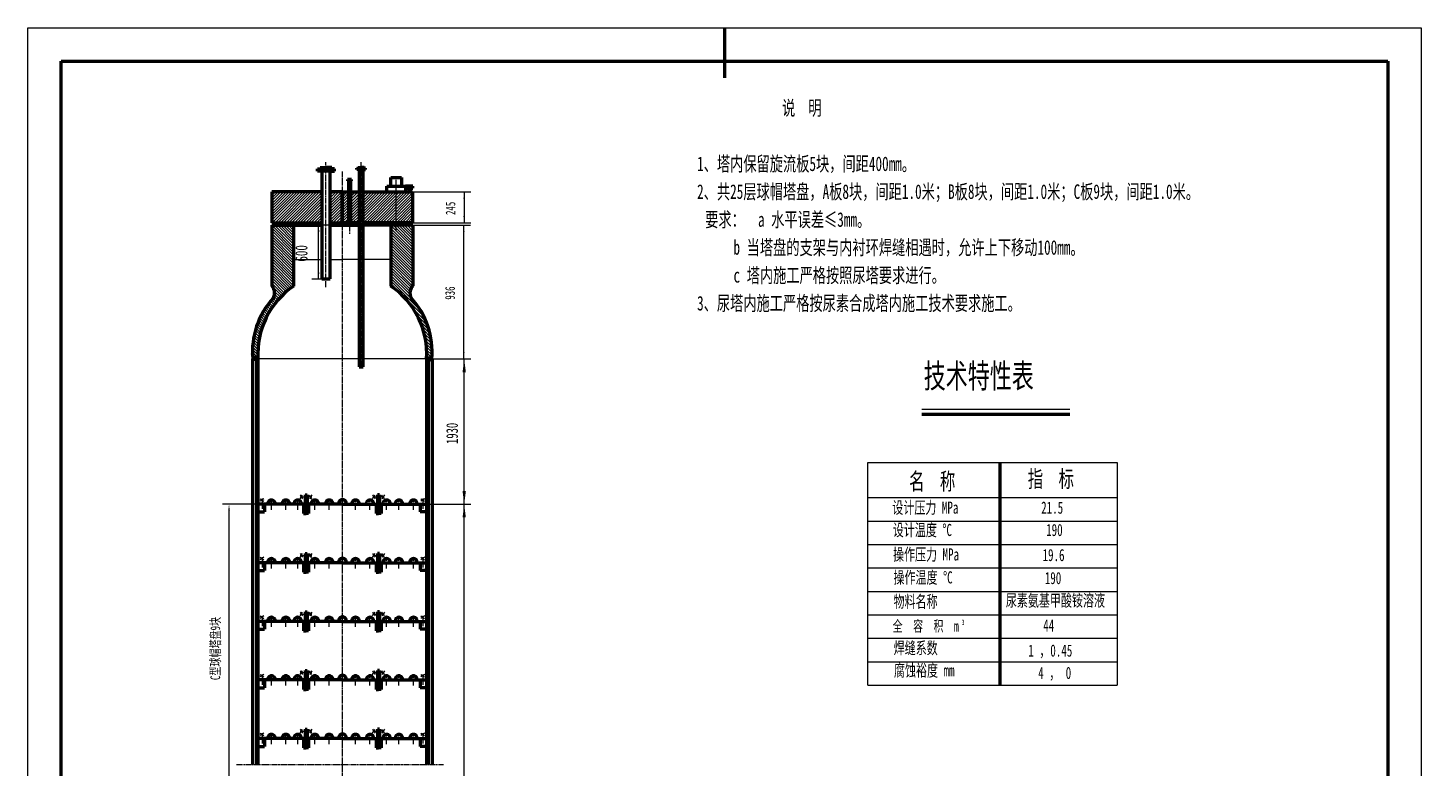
# Model space of a CAD drawing. Header units: millimetres. Extents: x -3570 to 3570, y -5049 to 5049.
# Drawn here: x -3570 to 3570, y 1259 to 5049 of the extents above; entities that cross this region are included whole.
import ezdxf

# ---------------------------------------------------------------- set-up
doc = ezdxf.new("R2010")
doc.units = ezdxf.units.MM
doc.linetypes.add('EB_DASHDOT', pattern=[39, 30, -3, 3, -3])
doc.linetypes.add('EB_DASHDOTDOT', pattern=[45, 30, -3, 3, -3, 3, -3])
for name, color, linetype, lineweight in [('CAXA0', 7, 'Continuous', 70), ('CAXA1', 1, 'EB_DASHDOT', 25), ('CAXA3', 7, 'Continuous', 25), ('CAXA4', 3, 'Continuous', 25), ('CAXA5', 4, 'Continuous', 25)]:
    doc.layers.add(name, color=color, linetype=linetype, lineweight=lineweight)
doc.styles.add('UserTxtStyle9', font='SimSun.ttf', dxfattribs={"width": 0.667})
doc.styles.add('标准', font='SIMFANG.TTF', dxfattribs={"width": 0.667})
doc.dimstyles.new('标准', dxfattribs={"dimtxt": 3.5, "dimasz": 4, "dimexe": 2, "dimexo": 0, "dimtad": 1, "dimdsep": 46, "dimtxsty": '标准', "dimcen": 0, "dimdle": 6, "dimaunit": 1, "dimazin": 2, "dimtfac": 1, "dimtdec": 3, "dimtmove": 0, "dimatfit": 3, "dimfxl": 0, "dimtolj": 1, "dimtzin": 0, "dimarcsym": 0})

# ---------------------------------------------------------------- blocks, each defined once
blk = doc.blocks.new('CAXBLOCK28')
at = {"attachment_point": 1, "style": '标准'}
for s, insert, char_height in [('\\fFangSong_GB2312;全', (862, 2014.4), 55.839), ('\\fFangSong_GB2312;容', (966.5, 2014.4), 55.839), ('\\fFangSong_GB2312;积', (1070.9, 2014.4), 55.839), ('\\fFangSong_GB2312;m', (1175.4, 2014.4), 55.839), ('\\fFangSong_GB2312;3', (1214.9, 2019.8), 27.92)]:
    blk.add_mtext(s, dxfattribs=dict(at, insert=insert, char_height=char_height))
blk = doc.blocks.new('CAXBLOCK44', base_point=(-1663.6, 3857.9))
at = {"layer": 'CAXA5', "color": 0, "linetype": 'Continuous', "lineweight": 25}
for p, q in [((-1709.5, 4036.7), (-1596.8, 3924.1)), ((-1709.5, 4022.6), (-1596.8, 3909.9)), ((-1709.5, 4008.4), (-1596.8, 3895.8)), ((-1697.5, 4038.8), (-1596.8, 3938.2)), ((-1683.3, 4038.8), (-1596.8, 3952.4)), ((-1669.2, 4038.8), (-1596.8, 3966.5)), ((-1655, 4038.8), (-1596.8, 3980.6)), ((-1640.9, 4038.8), (-1596.8, 3994.8)), ((-1626.8, 4038.8), (-1596.8, 4008.9)), ((-1612.6, 4038.8), (-1596.8, 4023.1)), ((-1598.5, 4038.8), (-1596.8, 4037.2)), ((-1709.5, 3994.3), (-1596.8, 3881.6)), ((-1709.5, 3980.1), (-1596.8, 3867.5)), ((-1709.5, 3966), (-1596.8, 3853.4)), ((-1709.5, 3951.8), (-1596.8, 3839.2)), ((-1709.5, 3937.7), (-1596.8, 3825.1)), ((-1709.5, 3923.6), (-1596.8, 3810.9)), ((-1709.5, 3909.4), (-1596.8, 3796.8)), ((-1709.5, 3895.3), (-1596.8, 3782.6)), ((-1709.5, 3881.1), (-1596.8, 3768.5)), ((-1709.5, 3867), (-1596.8, 3754.4)), ((-1709.5, 3852.8), (-1596.8, 3740.2)), ((-1709.5, 3838.7), (-1598.3, 3727.5)), ((-1709.5, 3824.6), (-1604.3, 3719.4)), ((-1709.5, 3810.4), (-1608.8, 3709.8)), ((-1709.5, 3796.3), (-1611.5, 3698.3)), ((-1709.5, 3782.1), (-1611.3, 3684)), ((-1709.5, 3768), (-1589.8, 3648.3)), ((-1709.5, 3753.9), (-1556.3, 3600.7)), ((-1709.5, 3739.7), (-1539.5, 3569.7)), ((-1595.3, 3611.4), (-1528.1, 3544.2)), ((-1574.7, 3576.7), (-1519.7, 3521.7)), ((-1561.5, 3549.3), (-1513.4, 3501.2)), ((-1551.9, 3525.6), (-1508.6, 3482.3)), ((-1544.6, 3504.2), (-1505, 3464.5)), ((-1539.1, 3484.5), (-1502.3, 3447.7)), ((-1534.8, 3466), (-1500.4, 3431.6)), ((-1531.5, 3448.6), (-1499.2, 3416.3)), ((-1529.1, 3432.1), (-1498.7, 3401.6)), ((-1527.5, 3416.3), (-1498.7, 3387.5)), ((-1526.4, 3401.1), (-1498.7, 3373.4)), ((-1526.4, 3358.7), (-1523.3, 3355.5)), ((-1526, 3372.3), (-1513.2, 3359.6)), ((-1525.9, 3386.5), (-1503.2, 3363.7))]:
    blk.add_line(p, q, dxfattribs=at)
blk = doc.blocks.new('CAXBLOCK45', base_point=(-2279.1, 3841.1))
at = {"layer": 'CAXA5', "color": 0, "linetype": 'Continuous', "lineweight": 25}
for p, q in [((-2320.5, 4025.5), (-2207.9, 3912.9)), ((-2320.5, 4011.4), (-2207.9, 3898.7)), ((-2319.7, 4038.8), (-2207.9, 3927)), ((-2305.6, 4038.8), (-2207.9, 3941.2)), ((-2291.4, 4038.8), (-2207.9, 3955.3)), ((-2277.3, 4038.8), (-2207.9, 3969.4)), ((-2263.2, 4038.8), (-2207.9, 3983.6)), ((-2249, 4038.8), (-2207.9, 3997.7)), ((-2234.9, 4038.8), (-2207.9, 4011.9)), ((-2220.7, 4038.8), (-2207.9, 4026)), ((-2320.5, 3997.2), (-2207.9, 3884.6)), ((-2320.5, 3983.1), (-2207.9, 3870.4)), ((-2320.5, 3968.9), (-2207.9, 3856.3)), ((-2320.5, 3954.8), (-2207.9, 3842.2)), ((-2320.5, 3940.6), (-2207.9, 3828)), ((-2320.5, 3926.5), (-2207.9, 3813.9)), ((-2320.5, 3912.4), (-2207.9, 3799.7)), ((-2320.5, 3898.2), (-2207.9, 3785.6)), ((-2320.5, 3884.1), (-2207.9, 3771.4)), ((-2320.5, 3869.9), (-2207.9, 3757.3)), ((-2320.5, 3855.8), (-2207.9, 3743.2)), ((-2320.5, 3841.6), (-2207.9, 3729)), ((-2320.5, 3827.5), (-2215.3, 3722.3)), ((-2320.5, 3813.4), (-2223.4, 3716.3)), ((-2320.5, 3799.2), (-2231.4, 3710.1)), ((-2320.5, 3785.1), (-2239.2, 3703.8)), ((-2320.5, 3770.9), (-2246.9, 3697.3)), ((-2320.5, 3756.8), (-2254.4, 3690.7)), ((-2320.5, 3742.7), (-2261.7, 3683.8)), ((-2316.7, 3724.6), (-2268.8, 3676.8)), ((-2332.8, 3641.8), (-2314.1, 3623.1)), ((-2326.5, 3649.6), (-2308.1, 3631.3)), ((-2320, 3657.3), (-2302, 3639.3)), ((-2313.4, 3664.8), (-2295.7, 3647.1)), ((-2308.5, 3674.1), (-2289.2, 3654.8)), ((-2306.1, 3699.9), (-2275.8, 3669.7)), ((-2305.8, 3685.6), (-2282.6, 3662.3)), ((-2376.6, 3572.4), (-2355.1, 3551)), ((-2371.8, 3581.8), (-2350.7, 3560.7)), ((-2366.8, 3590.9), (-2346, 3570.2)), ((-2361.6, 3599.9), (-2341.2, 3579.4)), ((-2356.2, 3608.6), (-2336.1, 3588.5)), ((-2350.6, 3617.2), (-2330.9, 3597.4)), ((-2344.9, 3625.6), (-2325.5, 3606.2)), ((-2338.9, 3633.8), (-2319.9, 3614.7)), ((-2404, 3500.9), (-2380.1, 3477)), ((-2400.8, 3511.8), (-2377.3, 3488.3)), ((-2397.3, 3522.5), (-2374.2, 3499.3)), ((-2393.6, 3532.9), (-2370.8, 3510.1)), ((-2389.7, 3543.1), (-2367.2, 3520.7)), ((-2385.5, 3553.1), (-2363.4, 3531)), ((-2381.2, 3562.9), (-2359.4, 3541.1)), ((-2417.2, 3429.2), (-2390.9, 3402.9)), ((-2415.8, 3442), (-2389.9, 3416.1)), ((-2414.1, 3454.4), (-2388.6, 3428.9)), ((-2412, 3466.5), (-2387, 3441.4)), ((-2409.7, 3478.2), (-2385, 3453.6)), ((-2407, 3489.7), (-2382.7, 3465.4)), ((-2418.7, 3402.4), (-2391.4, 3375.2)), ((-2418.7, 3388.3), (-2391, 3360.6)), ((-2418.7, 3374.1), (-2404.2, 3359.6)), ((-2418.2, 3416.1), (-2391.4, 3389.2))]:
    blk.add_line(p, q, dxfattribs=at)
blk = doc.blocks.new('CAXBLOCK46', base_point=(-2178.3, 4154.4))
at = {"layer": 'CAXA5', "color": 0, "linetype": 'Continuous', "lineweight": 25}
for p, q in [((-2319.1, 4063.9), (-2174, 4209.1)), ((-2319.1, 4078), (-2188.1, 4209.1)), ((-2319.1, 4092.2), (-2202.2, 4209.1)), ((-2319.1, 4106.3), (-2216.4, 4209.1)), ((-2319.1, 4120.4), (-2230.5, 4209.1)), ((-2319.1, 4134.6), (-2244.7, 4209.1)), ((-2319.1, 4148.7), (-2258.8, 4209.1)), ((-2319.1, 4162.9), (-2272.9, 4209.1)), ((-2319.1, 4177), (-2287.1, 4209.1)), ((-2319.1, 4191.2), (-2301.2, 4209.1)), ((-2319.1, 4205.3), (-2315.4, 4209.1)), ((-2317.5, 4051.4), (-2159.8, 4209.1)), ((-2303.4, 4051.4), (-2145.7, 4209.1)), ((-2289.2, 4051.4), (-2131.5, 4209.1)), ((-2275.1, 4051.4), (-2117.4, 4209.1)), ((-2260.9, 4051.4), (-2103.2, 4209.1)), ((-2246.8, 4051.4), (-2089.1, 4209.1)), ((-2232.7, 4051.4), (-2075, 4209.1)), ((-2218.5, 4051.4), (-2063.9, 4206)), ((-2204.4, 4051.4), (-2063.9, 4191.8)), ((-2190.2, 4051.4), (-2063.9, 4177.7)), ((-2176.1, 4051.4), (-2063.9, 4163.6)), ((-2161.9, 4051.4), (-2063.9, 4149.4)), ((-2147.8, 4051.4), (-2063.9, 4135.3)), ((-2133.7, 4051.4), (-2063.9, 4121.1)), ((-2119.5, 4051.4), (-2063.9, 4107)), ((-2105.4, 4051.4), (-2063.9, 4092.8)), ((-2091.2, 4051.4), (-2063.9, 4078.7)), ((-2077.1, 4051.4), (-2063.9, 4064.6))]:
    blk.add_line(p, q, dxfattribs=at)
blk = doc.blocks.new('CAXBLOCK47', base_point=(-1972.4, 4127))
at = {"layer": 'CAXA5', "color": 0, "linetype": 'Continuous', "lineweight": 25}
for p, q in [((-2020.7, 4150.2), (-1961.8, 4209.1)), ((-2020.7, 4164.3), (-1976, 4209.1)), ((-2020.7, 4178.5), (-1990.1, 4209.1)), ((-2020.7, 4192.6), (-2004.2, 4209.1)), ((-2020.7, 4206.8), (-2018.4, 4209.1)), ((-2020.7, 4136), (-1959.4, 4197.4)), ((-2020.7, 4121.9), (-1959.4, 4183.2)), ((-2020.7, 4107.8), (-1959.4, 4169.1)), ((-2020.7, 4093.6), (-1959.4, 4154.9)), ((-2020.7, 4079.5), (-1959.4, 4140.8)), ((-2020.7, 4065.3), (-1959.4, 4126.7)), ((-2020.5, 4051.4), (-1959.4, 4112.5)), ((-2006.4, 4051.4), (-1959.4, 4098.4)), ((-1992.2, 4051.4), (-1959.4, 4084.2)), ((-1978.1, 4051.4), (-1959.4, 4070.1)), ((-1964, 4051.4), (-1959.4, 4055.9))]:
    blk.add_line(p, q, dxfattribs=at)
blk = doc.blocks.new('CAXBLOCK48', base_point=(-1917.8, 4097.6))
at = {"layer": 'CAXA5', "color": 0, "linetype": 'Continuous', "lineweight": 25}
for p, q in [((-1958, 4128.1), (-1877, 4209.1)), ((-1958, 4142.2), (-1891.1, 4209.1)), ((-1958, 4156.3), (-1905.3, 4209.1)), ((-1958, 4170.5), (-1919.4, 4209.1)), ((-1958, 4184.6), (-1933.5, 4209.1)), ((-1958, 4198.8), (-1947.7, 4209.1)), ((-1958, 4113.9), (-1872.9, 4198.9)), ((-1958, 4099.8), (-1872.9, 4184.8)), ((-1958, 4085.6), (-1872.9, 4170.7)), ((-1958, 4071.5), (-1872.9, 4156.5)), ((-1958, 4057.3), (-1872.9, 4142.4)), ((-1949.8, 4051.4), (-1872.9, 4128.2)), ((-1935.7, 4051.4), (-1872.9, 4114.1)), ((-1921.5, 4051.4), (-1872.9, 4100)), ((-1907.4, 4051.4), (-1872.9, 4085.8)), ((-1893.2, 4051.4), (-1872.9, 4071.7)), ((-1879.1, 4051.4), (-1872.9, 4057.5))]:
    blk.add_line(p, q, dxfattribs=at)
blk = doc.blocks.new('CAXBLOCK49', base_point=(-1756, 4116.5))
at = {"layer": 'CAXA5', "color": 0, "linetype": 'Continuous', "lineweight": 25}
for p, q in [((-1851.3, 4065), (-1707.3, 4209.1)), ((-1851.3, 4079.1), (-1721.4, 4209.1)), ((-1851.3, 4093.3), (-1735.5, 4209.1)), ((-1851.3, 4107.4), (-1749.7, 4209.1)), ((-1851.3, 4121.6), (-1763.8, 4209.1)), ((-1851.3, 4135.7), (-1778, 4209.1)), ((-1851.3, 4149.8), (-1792.1, 4209.1)), ((-1851.3, 4164), (-1806.3, 4209.1)), ((-1851.3, 4178.1), (-1820.4, 4209.1)), ((-1851.3, 4192.3), (-1834.5, 4209.1)), ((-1851.3, 4206.4), (-1848.7, 4209.1)), ((-1850.8, 4051.4), (-1693.1, 4209.1)), ((-1836.7, 4051.4), (-1679, 4209.1)), ((-1822.5, 4051.4), (-1664.8, 4209.1)), ((-1808.4, 4051.4), (-1650.7, 4209.1)), ((-1794.2, 4051.4), (-1636.6, 4209.1)), ((-1780.1, 4051.4), (-1622.4, 4209.1)), ((-1766, 4051.4), (-1608.3, 4209.1)), ((-1751.8, 4051.4), (-1598.2, 4205)), ((-1737.7, 4051.4), (-1598.2, 4190.8)), ((-1723.5, 4051.4), (-1598.2, 4176.7)), ((-1709.4, 4051.4), (-1598.2, 4162.6)), ((-1695.3, 4051.4), (-1598.2, 4148.4)), ((-1681.1, 4051.4), (-1598.2, 4134.3)), ((-1667, 4051.4), (-1598.2, 4120.1)), ((-1652.8, 4051.4), (-1598.2, 4106)), ((-1638.7, 4051.4), (-1598.2, 4091.8)), ((-1624.5, 4051.4), (-1598.2, 4077.7)), ((-1610.4, 4051.4), (-1598.2, 4063.6))]:
    blk.add_line(p, q, dxfattribs=at)
blk = doc.blocks.new('*CAXBLOCK5051')
at = {"layer": 'CAXA4', "linetype": 'Continuous', "lineweight": 25}
for points in [[(-2080.3, 4038.8), (-2076.1, 4004.8), (-2084.6, 4004.8)], [(-2080.3, 3763.4), (-2076.1, 3797.4), (-2084.6, 3797.4)]]:
    blk.add_hatch(color=0, dxfattribs=at).paths.add_polyline_path(points, flags=0)
at = {"layer": 'CAXA4', "color": 0, "linetype": 'Continuous', "lineweight": 25}
for p, q in [((-2020.7, 4038.8), (-2114.3, 4038.8)), ((-2080.3, 3763.4), (-2080.3, 4038.8)), ((-2020.7, 3763.4), (-2114.3, 3763.4))]:
    blk.add_line(p, q, dxfattribs=at)
at = {"layer": 'CAXA4', "color": 0, "linetype": 'Continuous', "lineweight": 25, "insert": (-2199.3, 3852.4), "char_height": 62.044, "attachment_point": 1, "rotation": 90, "style": 'UserTxtStyle9'}
blk.add_mtext('\\fSimSun;600', dxfattribs=at)
blk = doc.blocks.new('*CAXBLOCK5455')
at = {"layer": 'CAXA4', "linetype": 'Continuous', "lineweight": 25}
for points in [[(-1336.3, 4038.8), (-1332, 4004.8), (-1340.5, 4004.8)], [(-1336.3, 3354.1), (-1332, 3388.1), (-1340.5, 3388.1)]]:
    blk.add_hatch(color=0, dxfattribs=at).paths.add_polyline_path(points, flags=0)
at = {"layer": 'CAXA4', "color": 0, "linetype": 'Continuous', "lineweight": 25}
for p, q in [((-1737.8, 4038.8), (-1302.3, 4038.8)), ((-1336.3, 3354.1), (-1336.3, 4038.8)), ((-1526.7, 3354.1), (-1302.3, 3354.1))]:
    blk.add_line(p, q, dxfattribs=at)
at = {"layer": 'CAXA4', "color": 0, "linetype": 'Continuous', "lineweight": 25, "insert": (-1431.5, 3657.5), "char_height": 49.635, "attachment_point": 1, "rotation": 90, "style": '标准'}
blk.add_mtext('\\fFangSong_GB2312;936', dxfattribs=at)
blk = doc.blocks.new('*CAXBLOCK5556')
at = {"layer": 'CAXA4', "linetype": 'Continuous', "lineweight": 25}
for points in [[(-1333.9, 4209.1), (-1338.1, 4175.1), (-1329.6, 4175.1)], [(-1333.9, 4051.4), (-1338.1, 4085.4), (-1329.6, 4085.4)]]:
    blk.add_hatch(color=0, dxfattribs=at).paths.add_polyline_path(points, flags=0)
at = {"layer": 'CAXA4', "color": 0, "linetype": 'Continuous', "lineweight": 25}
for p, q in [((-1853.4, 4209.1), (-1299.9, 4209.1)), ((-1333.9, 4209.1), (-1333.9, 4051.4)), ((-1853.4, 4051.4), (-1299.9, 4051.4))]:
    blk.add_line(p, q, dxfattribs=at)
at = {"layer": 'CAXA4', "color": 0, "linetype": 'Continuous', "lineweight": 25, "insert": (-1429.1, 4091.2), "char_height": 49.635, "attachment_point": 1, "rotation": 90, "style": '标准'}
blk.add_mtext('\\fFangSong_GB2312;245', dxfattribs=at)
blk = doc.blocks.new('*CAXBLOCK6364')
at = {"layer": 'CAXA4', "linetype": 'Continuous', "lineweight": 25}
for points in [[(-1333.9, 2610.5), (-1325.4, 2542.5), (-1342.4, 2542.5)], [(-1333.9, -2827.2), (-1325.4, -2759.2), (-1342.4, -2759.2)]]:
    blk.add_hatch(color=0, dxfattribs=at).paths.add_polyline_path(points, flags=0)
at = {"layer": 'CAXA4', "color": 0, "linetype": 'Continuous', "lineweight": 25}
for p, q in [((-1526.1, 2610.5), (-1299.9, 2610.5)), ((-1333.9, -2827.2), (-1333.9, 2610.5)), ((-1526.7, -2827.2), (-1299.9, -2827.2))]:
    blk.add_line(p, q, dxfattribs=at)
at = {"layer": 'CAXA4', "color": 0, "linetype": 'Continuous', "lineweight": 25, "insert": (-1426, -334.4), "char_height": 59.5, "attachment_point": 1, "rotation": 90, "style": '标准'}
blk.add_mtext('\\fFangSong_GB2312;25×1000=25000', dxfattribs=at)
blk = doc.blocks.new('CAXBLOCK64', base_point=(3400, -4879))
at = {"layer": 'CAXA0', "color": 0, "linetype": 'Continuous', "lineweight": 25}
for p, q in [((-3570, -5049), (-3570, 5049)), ((-3570, 5049), (3570, 5049)), ((3570, 5049), (3570, -5049))]:
    blk.add_line(p, q, dxfattribs=at)
at = {"layer": 'CAXA0', "color": 0, "linetype": 'Continuous', "lineweight": 70}
for p, q in [((0, 5049), (0, 4794)), ((-3400, 4879), (3400, 4879)), ((-3400, -4879), (-3400, 4879)), ((3400, 4879), (3400, -4879))]:
    blk.add_line(p, q, dxfattribs=at)
blk = doc.blocks.new('*CAXBLOCK7172')
at = {"layer": 'CAXA0', "linetype": 'Continuous', "lineweight": 25}
for points in [[(-1333.9, 3354.1), (-1325.4, 3286.1), (-1342.4, 3286.1)], [(-1333.9, 2610.4), (-1325.4, 2678.4), (-1342.4, 2678.4)]]:
    blk.add_hatch(color=0, dxfattribs=at).paths.add_polyline_path(points, flags=0)
at = {"layer": 'CAXA0', "color": 0, "linetype": 'Continuous', "lineweight": 25}
for p, q in [((-1526.7, 3354.1), (-1299.9, 3354.1)), ((-1333.9, 2610.4), (-1333.9, 3354.1)), ((-1526.1, 2610.4), (-1299.9, 2610.4))]:
    blk.add_line(p, q, dxfattribs=at)
at = {"layer": 'CAXA0', "color": 0, "linetype": 'Continuous', "lineweight": 25, "insert": (-1426, 2919), "char_height": 59.5, "attachment_point": 1, "rotation": 90, "style": '标准'}
blk.add_mtext('\\fFangSong_GB2312;1930', dxfattribs=at)

msp = doc.modelspace()

# ---------------------------------------------------------------- hatches: boundary and pattern name
at = {"layer": 'CAXA0', "linetype": 'Continuous', "lineweight": 25}
for points in [[(-2418.678, 3348.577), (-2398.678, 3352.529), (-2398.678, 3357.372), (-2418.678, 3365.525)], [(-2398.678, 3352.529), (-2390.678, 3354.11), (-2398.678, 3357.372)], [(-1518.678, 3352.529), (-1526.678, 3354.11), (-1518.678, 3357.372)], [(-1498.678, 3348.577), (-1518.678, 3352.529), (-1518.678, 3357.372), (-1498.678, 3365.525)]]:
    msp.add_hatch(color=256, dxfattribs=at).paths.add_polyline_path(points, flags=0)
at = {"layer": 'CAXA4', "linetype": 'Continuous', "lineweight": 25}
msp.add_hatch(color=256, dxfattribs=at).paths.add_polyline_path([(-2539.225, 2610.457), (-2534.975, 2576.457), (-2543.475, 2576.457)], flags=0)

# ---------------------------------------------------------------- linework, layer by layer
at = {"layer": 'CAXA0', "linetype": 'Continuous', "lineweight": 70}
for p, q in [((-2086.464, 4326.593), (-2042.307, 4326.593)), ((-2086.464, 4315.144), (-2086.464, 4326.593)), ((-2063.907, 4315.144), (-2086.464, 4315.144)), ((-2072.256, 4334.711), (-2042.307, 4334.711)), ((-2072.256, 4326.593), (-2072.256, 4334.711)), ((-2020.707, 4315.144), (-2063.907, 4315.144)), ((-2063.907, 4315.144), (-2063.907, 3763.448)), ((-2012.358, 4334.711), (-2042.307, 4334.711)), ((-1998.15, 4326.593), (-2042.307, 4326.593)), ((-2020.707, 4315.144), (-1998.15, 4315.144)), ((-2020.707, 3763.448), (-2020.707, 4315.144)), ((-2012.358, 4326.593), (-2012.358, 4334.711)), ((-1998.15, 4315.144), (-1998.15, 4326.593)), ((-1884.224, 4330.506), (-1862.146, 4330.506)), ((-1884.224, 4324.782), (-1884.224, 4330.506)), ((-1872.946, 4324.782), (-1884.224, 4324.782)), ((-1877.12, 4334.565), (-1862.146, 4334.565)), ((-1877.12, 4330.506), (-1877.12, 4334.565)), ((-1851.346, 4324.782), (-1872.946, 4324.782)), ((-1872.946, 4324.782), (-1872.946, 3313.37)), ((-1847.171, 4334.565), (-1862.146, 4334.565)), ((-1840.068, 4330.506), (-1862.146, 4330.506)), ((-1851.346, 4324.782), (-1840.068, 4324.782)), ((-1851.346, 3313.37), (-1851.346, 4324.782)), ((-1847.171, 4330.506), (-1847.171, 4334.565)), ((-1840.068, 4324.782), (-1840.068, 4330.506)), ((-2319.14, 4209.07), (-2319.14, 4051.372)), ((-2063.907, 4209.07), (-2319.14, 4209.07)), ((-1957.976, 4209.07), (-2020.707, 4209.07)), ((-1959.38, 4051.372), (-1959.38, 4209.07)), ((-1959.38, 4209.07), (-1872.946, 4209.07)), ((-1957.976, 4051.372), (-1957.976, 4209.07)), ((-1853.449, 4209.07), (-1598.216, 4209.07)), ((-1851.346, 4209.07), (-1667.243, 4209.07)), ((-1598.216, 4209.07), (-1598.216, 4051.372)), ((-2320.52, 4038.838), (-2179.57, 4038.838)), ((-2320.52, 4038.838), (-2320.52, 3729.118)), ((-2319.14, 4051.372), (-2063.907, 4051.372)), ((-2207.891, 4038.838), (-2207.891, 3727.411)), ((-2179.57, 4038.838), (-2063.907, 4038.838)), ((-2020.707, 4051.372), (-1957.976, 4051.372)), ((-2020.707, 4038.838), (-1872.946, 4038.838)), ((-1872.946, 4051.372), (-1959.38, 4051.372)), ((-1667.243, 4051.372), (-1851.346, 4051.372)), ((-1598.216, 4051.372), (-1851.346, 4051.372)), ((-1737.786, 4038.838), (-1851.346, 4038.838)), ((-1851.346, 4038.838), (-1850.448, 4038.838)), ((-1737.786, 4038.838), (-1851.346, 4038.838)), ((-1596.836, 4038.838), (-1737.786, 4038.838)), ((-1596.836, 4038.838), (-1737.786, 4038.838)), ((-1596.836, 4038.838), (-1737.786, 4038.838)), ((-1709.465, 4038.838), (-1709.465, 3727.411)), ((-1709.465, 4038.838), (-1709.465, 3727.411)), ((-1596.836, 4038.838), (-1596.836, 3851.683)), ((-1596.836, 4038.838), (-1596.836, 3851.683)), ((-1596.836, 4038.838), (-1596.836, 3729.118)), ((-2063.907, 3763.448), (-2020.707, 3763.448)), ((-2390.678, 3354.11), (-2418.678, 3365.525)), ((-2418.282, 3379.417), (-2418.432, 3379.442)), ((-1526.678, 3374.912), (-1526.678, 3338.887)), ((-1526.678, 3354.11), (-1498.678, 3365.525)), ((-1499.074, 3379.417), (-1498.924, 3379.442)), ((-2390.678, 3354.11), (-2418.678, 3348.577)), ((-2418.678, 3354.11), (-2418.678, 1731.4)), ((-2398.678, 3354.11), (-2398.678, 1731.4)), ((-2390.678, 3354.11), (-2390.678, 1731.4)), ((-1872.946, 3313.37), (-1851.346, 3313.37)), ((-1526.678, 3354.11), (-1498.678, 3348.577)), ((-1526.678, 3354.11), (-1526.678, 1731.4)), ((-1518.678, 3354.11), (-1518.678, 1731.4)), ((-1498.678, 3354.11), (-1498.678, 1731.4)), ((1412.317, 1684.043), (1412.317, 2824.043)), ((-2149.728, 2658.604), (-2149.728, 2562.31)), ((-2149.728, 2658.604), (-2139.224, 2658.604)), ((-2144.476, 2658.604), (-2144.476, 2562.31)), ((-2139.224, 2658.604), (-2139.224, 2562.31)), ((-1778.132, 2658.604), (-1778.132, 2562.31)), ((-1767.628, 2658.604), (-1778.132, 2658.604)), ((-1772.88, 2658.604), (-1772.88, 2562.31)), ((-1767.628, 2658.604), (-1767.628, 2562.31)), ((-1957.208, 2610.457), (-2390.121, 2610.457)), ((-2390.121, 2570.585), (-2357.327, 2570.585)), ((-2357.327, 2610.457), (-2357.327, 2570.585)), ((-2157.276, 2610.457), (-2157.276, 2562.31)), ((-2131.676, 2610.457), (-2131.676, 2562.31)), ((-1959.034, 2610.457), (-1526.121, 2610.457)), ((-1785.68, 2610.457), (-1785.68, 2562.31)), ((-1760.08, 2610.457), (-1760.08, 2562.31)), ((-1558.914, 2610.457), (-1558.914, 2570.585)), ((-1526.121, 2570.585), (-1558.914, 2570.585)), ((-2157.276, 2562.31), (-2144.476, 2562.31)), ((-2131.676, 2562.31), (-2144.476, 2562.31)), ((-1785.68, 2562.31), (-1772.88, 2562.31)), ((-1760.08, 2562.31), (-1772.88, 2562.31)), ((-2149.728, 2358.604), (-2149.728, 2262.31)), ((-2149.728, 2358.604), (-2139.224, 2358.604)), ((-2144.476, 2358.604), (-2144.476, 2262.31)), ((-2139.224, 2358.604), (-2139.224, 2262.31)), ((-1778.132, 2358.604), (-1778.132, 2262.31)), ((-1767.628, 2358.604), (-1778.132, 2358.604)), ((-1772.88, 2358.604), (-1772.88, 2262.31)), ((-1767.628, 2358.604), (-1767.628, 2262.31)), ((-1957.208, 2310.457), (-2390.121, 2310.457)), ((-2357.327, 2310.457), (-2357.327, 2270.585)), ((-2157.276, 2310.457), (-2157.276, 2262.31)), ((-2131.676, 2310.457), (-2131.676, 2262.31)), ((-1959.034, 2310.457), (-1526.121, 2310.457)), ((-1785.68, 2310.457), (-1785.68, 2262.31)), ((-1760.08, 2310.457), (-1760.08, 2262.31)), ((-1558.914, 2310.457), (-1558.914, 2270.585)), ((-2390.121, 2270.585), (-2357.327, 2270.585)), ((-2157.276, 2262.31), (-2144.476, 2262.31)), ((-2131.676, 2262.31), (-2144.476, 2262.31)), ((-1785.68, 2262.31), (-1772.88, 2262.31)), ((-1760.08, 2262.31), (-1772.88, 2262.31)), ((-1526.121, 2270.585), (-1558.914, 2270.585)), ((-1957.208, 2010.457), (-2390.121, 2010.457)), ((-2357.327, 2010.457), (-2357.327, 1970.585)), ((-2157.276, 2010.457), (-2157.276, 1962.31)), ((-2149.728, 2058.604), (-2149.728, 1962.31)), ((-2149.728, 2058.604), (-2139.224, 2058.604)), ((-2144.476, 2058.604), (-2144.476, 1962.31)), ((-2139.224, 2058.604), (-2139.224, 1962.31)), ((-2131.676, 2010.457), (-2131.676, 1962.31)), ((-1959.034, 2010.457), (-1526.121, 2010.457)), ((-1785.68, 2010.457), (-1785.68, 1962.31)), ((-1778.132, 2058.604), (-1778.132, 1962.31)), ((-1767.628, 2058.604), (-1778.132, 2058.604)), ((-1772.88, 2058.604), (-1772.88, 1962.31)), ((-1767.628, 2058.604), (-1767.628, 1962.31)), ((-1760.08, 2010.457), (-1760.08, 1962.31)), ((-1558.914, 2010.457), (-1558.914, 1970.585)), ((-2390.121, 1970.585), (-2357.327, 1970.585)), ((-2157.276, 1962.31), (-2144.476, 1962.31)), ((-2131.676, 1962.31), (-2144.476, 1962.31)), ((-1785.68, 1962.31), (-1772.88, 1962.31)), ((-1760.08, 1962.31), (-1772.88, 1962.31)), ((-1526.121, 1970.585), (-1558.914, 1970.585)), ((-2418.678, 1731.4), (-2418.678, 1277.724)), ((-2398.678, 1731.4), (-2398.678, 1277.724)), ((-2390.678, 1731.4), (-2390.678, 1277.724)), ((-2149.728, 1758.604), (-2149.728, 1662.31)), ((-2149.728, 1758.604), (-2139.224, 1758.604)), ((-2144.476, 1758.604), (-2144.476, 1662.31)), ((-2139.224, 1758.604), (-2139.224, 1662.31)), ((-1778.132, 1758.604), (-1778.132, 1662.31)), ((-1767.628, 1758.604), (-1778.132, 1758.604)), ((-1772.88, 1758.604), (-1772.88, 1662.31)), ((-1767.628, 1758.604), (-1767.628, 1662.31)), ((-1526.678, 1731.4), (-1526.678, 1277.724)), ((-1518.678, 1731.4), (-1518.678, 1277.724)), ((-1498.678, 1731.4), (-1498.678, 1277.724)), ((-1957.208, 1710.457), (-2390.121, 1710.457)), ((-2390.121, 1670.585), (-2357.327, 1670.585)), ((-2357.327, 1710.457), (-2357.327, 1670.585)), ((-2157.276, 1710.457), (-2157.276, 1662.31)), ((-2157.276, 1662.31), (-2144.476, 1662.31)), ((-2131.676, 1662.31), (-2144.476, 1662.31)), ((-2131.676, 1710.457), (-2131.676, 1662.31)), ((-1959.034, 1710.457), (-1526.121, 1710.457)), ((-1785.68, 1710.457), (-1785.68, 1662.31)), ((-1785.68, 1662.31), (-1772.88, 1662.31)), ((-1760.08, 1662.31), (-1772.88, 1662.31)), ((-1760.08, 1710.457), (-1760.08, 1662.31)), ((-1558.914, 1710.457), (-1558.914, 1670.585)), ((-1526.121, 1670.585), (-1558.914, 1670.585)), ((-2149.728, 1458.604), (-2149.728, 1362.31)), ((-2149.728, 1458.604), (-2139.224, 1458.604)), ((-2144.476, 1458.604), (-2144.476, 1362.31)), ((-2139.224, 1458.604), (-2139.224, 1362.31)), ((-1778.132, 1458.604), (-1778.132, 1362.31)), ((-1767.628, 1458.604), (-1778.132, 1458.604)), ((-1772.88, 1458.604), (-1772.88, 1362.31)), ((-1767.628, 1458.604), (-1767.628, 1362.31)), ((-1957.208, 1410.457), (-2390.121, 1410.457)), ((-2390.121, 1370.585), (-2357.327, 1370.585)), ((-2357.327, 1410.457), (-2357.327, 1370.585)), ((-2157.276, 1410.457), (-2157.276, 1362.31)), ((-2157.276, 1362.31), (-2144.476, 1362.31)), ((-2131.676, 1362.31), (-2144.476, 1362.31)), ((-2131.676, 1410.457), (-2131.676, 1362.31)), ((-1959.034, 1410.457), (-1526.121, 1410.457)), ((-1785.68, 1410.457), (-1785.68, 1362.31)), ((-1785.68, 1362.31), (-1772.88, 1362.31)), ((-1760.08, 1362.31), (-1772.88, 1362.31)), ((-1760.08, 1410.457), (-1760.08, 1362.31)), ((-1558.914, 1410.457), (-1558.914, 1370.585)), ((-1526.121, 1370.585), (-1558.914, 1370.585))]:
    msp.add_line(p, q, dxfattribs=at)
at = {"layer": 'CAXA0'}
for p, q in [((-1931.361, 4273.259), (-1931.361, 4266.369)), ((-1911.57, 4273.259), (-1931.361, 4273.259)), ((-1931.361, 4266.369), (-1911.57, 4266.369)), ((-1926.707, 4266.369), (-1926.707, 4051.372)), ((-1915.149, 4051.372), (-1915.149, 4266.369)), ((-1911.57, 4266.369), (-1911.57, 4273.259)), ((-1730.924, 4238.327), (-1634.121, 4238.327)), ((-1730.924, 4209.07), (-1730.924, 4238.327)), ((-1710.757, 4282.735), (-1655.633, 4282.735)), ((-1710.757, 4238.327), (-1710.757, 4282.735)), ((-1655.633, 4282.735), (-1655.633, 4236.981)), ((-1634.121, 4238.327), (-1634.121, 4208.722)), ((-1634.121, 4238.327), (-1634.121, 4228.907)), ((-1597.82, 4238.327), (-1634.121, 4238.327)), ((-1634.121, 4228.907), (-1597.82, 4228.907)), ((-1615.97, 4228.907), (-1615.97, 4210.068)), ((-1608.576, 4228.907), (-1615.97, 4228.907)), ((-1608.576, 4210.068), (-1608.576, 4228.907)), ((-1597.82, 4228.907), (-1597.82, 4238.327)), ((-1615.97, 4210.068), (-1608.576, 4210.068))]:
    msp.add_line(p, q, dxfattribs=at)
at = {"layer": 'CAXA0', "linetype": 'EB_DASHDOTDOT', "lineweight": 25}
msp.add_line((-2500.396, 1277.724), (-1440.168, 1277.724), dxfattribs=at)
at = {"layer": 'CAXA0', "linetype": 'Continuous', "lineweight": 70}
for centre, radius, start, end in [((-1970.9, 3379.967), 420.574, 124.2977986, 183.5246906), ((-1946.456, 3379.967), 420.574, 356.4753094, 55.7022014), ((-1946.456, 3379.967), 420.574, 356.4753094, 55.7022014), ((-2013.893, 3392.075), 405.03, 137.3809314, 185.3581437), ((-1903.464, 3392.075), 405.03, 354.6418563, 42.6190686), ((-2321.935, 2613.184), 18.731, 354.3973419, 185.9856188), ((-2247.8, 2613.184), 18.731, 354.3973419, 185.9856188), ((-2187.385, 2613.184), 18.731, 354.3973419, 185.9856188), ((-2099.529, 2613.184), 18.731, 354.3973419, 185.9856188), ((-2025.393, 2613.184), 18.731, 354.3973419, 185.9856188), ((-1957.208, 2615.262), 18.731, 354.3973419, 185.9856188), ((-1890.848, 2613.184), 18.731, 354.0143812, 185.6026581), ((-1816.713, 2613.184), 18.731, 354.0143812, 185.6026581), ((-1731.467, 2613.184), 18.731, 354.0143812, 185.6026581), ((-1668.442, 2613.184), 18.731, 354.0143812, 185.6026581), ((-1594.306, 2613.184), 18.731, 354.0143812, 185.6026581), ((-2321.935, 2313.184), 18.731, 354.3973419, 185.9856188), ((-2247.8, 2313.184), 18.731, 354.3973419, 185.9856188), ((-2187.385, 2313.184), 18.731, 354.3973419, 185.9856188), ((-2099.529, 2313.184), 18.731, 354.3973419, 185.9856188), ((-2025.393, 2313.184), 18.731, 354.3973419, 185.9856188), ((-1957.208, 2315.262), 18.731, 354.3973419, 185.9856188), ((-1890.848, 2313.184), 18.731, 354.0143812, 185.6026581), ((-1816.713, 2313.184), 18.731, 354.0143812, 185.6026581), ((-1731.467, 2313.184), 18.731, 354.0143812, 185.6026581), ((-1668.442, 2313.184), 18.731, 354.0143812, 185.6026581), ((-1594.306, 2313.184), 18.731, 354.0143812, 185.6026581), ((-2321.935, 2013.184), 18.731, 354.3973419, 185.9856188), ((-2247.8, 2013.184), 18.731, 354.3973419, 185.9856188), ((-2187.385, 2013.184), 18.731, 354.3973419, 185.9856188), ((-2099.529, 2013.184), 18.731, 354.3973419, 185.9856188), ((-2025.393, 2013.184), 18.731, 354.3973419, 185.9856188), ((-1957.208, 2015.262), 18.731, 354.3973419, 185.9856188), ((-1890.848, 2013.184), 18.731, 354.0143812, 185.6026581), ((-1816.713, 2013.184), 18.731, 354.0143812, 185.6026581), ((-1731.467, 2013.184), 18.731, 354.0143812, 185.6026581), ((-1668.442, 2013.184), 18.731, 354.0143812, 185.6026581), ((-1594.306, 2013.184), 18.731, 354.0143812, 185.6026581), ((-2321.935, 1713.184), 18.731, 354.3973419, 185.9856188), ((-2247.8, 1713.184), 18.731, 354.3973419, 185.9856188), ((-2187.385, 1713.184), 18.731, 354.3973419, 185.9856188), ((-2099.529, 1713.184), 18.731, 354.3973419, 185.9856188), ((-2025.393, 1713.184), 18.731, 354.3973419, 185.9856188), ((-1957.208, 1715.262), 18.731, 354.3973419, 185.9856188), ((-1890.848, 1713.184), 18.731, 354.0143812, 185.6026581), ((-1816.713, 1713.184), 18.731, 354.0143812, 185.6026581), ((-1731.467, 1713.184), 18.731, 354.0143812, 185.6026581), ((-1668.442, 1713.184), 18.731, 354.0143812, 185.6026581), ((-1594.306, 1713.184), 18.731, 354.0143812, 185.6026581), ((-2321.935, 1413.184), 18.731, 354.3973419, 185.9856188), ((-2247.8, 1413.184), 18.731, 354.3973419, 185.9856188), ((-2187.385, 1413.184), 18.731, 354.3973419, 185.9856188), ((-2099.529, 1413.184), 18.731, 354.3973419, 185.9856188), ((-2025.393, 1413.184), 18.731, 354.3973419, 185.9856188), ((-1957.208, 1415.262), 18.731, 354.3973419, 185.9856188), ((-1890.848, 1413.184), 18.731, 354.0143812, 185.6026581), ((-1816.713, 1413.184), 18.731, 354.0143812, 185.6026581), ((-1731.467, 1413.184), 18.731, 354.0143812, 185.6026581), ((-1668.442, 1413.184), 18.731, 354.0143812, 185.6026581), ((-1594.306, 1413.184), 18.731, 354.0143812, 185.6026581)]:
    msp.add_arc(centre, radius, start, end, dxfattribs=at)
at = {"layer": 'CAXA0'}
for centre, start, end in [((-2359.092, 3691.869), 317.0066023, 44.0008712), ((-1558.264, 3691.869), 135.9991288, 222.9933977)]:
    msp.add_arc(centre, 53.622, start, end, dxfattribs=at)
at = {"layer": 'CAXA1', "linetype": 'EB_DASHDOT', "lineweight": 25}
for p, q in [((-2042.307, 3722.246), (-2042.307, 4360.933)), ((-1862.146, 3313.37), (-1862.146, 4360.933)), ((-1958.678, 4314.562), (-1958.678, -4431.146)), ((-1683.195, 4007.961), (-1683.195, 4285.735)), ((-1920.928, 4273.259), (-1920.928, 3995.211))]:
    msp.add_line(p, q, dxfattribs=at)
at = {"layer": 'CAXA3', "linetype": 'Continuous', "lineweight": 25}
for p, q in [((-2207.891, 3863.257), (-2063.907, 3863.257)), ((-2020.707, 3863.257), (-1960.68, 3863.257)), ((-1872.946, 3863.257), (-1956.676, 3863.257)), ((-1709.465, 3863.257), (-1853.449, 3863.257)), ((-1709.465, 3863.257), (-1851.346, 3863.257)), ((-1526.678, 3354.11), (-2390.678, 3354.11)), ((1010.723, 3097.326), (1770.043, 3097.326)), ((734.154, 2824.043), (2012.317, 2824.043)), ((734.154, 1684.043), (734.154, 2824.043)), ((2012.317, 2824.043), (2012.317, 1684.043)), ((-2174.629, 2657.934), (-2161.951, 2638.659)), ((-2174.629, 2638.109), (-2161.951, 2657.383)), ((-2173.797, 2648.021), (-2143.508, 2648.021)), ((-2115.155, 2648.021), (-2145.443, 2648.021)), ((-2114.323, 2657.934), (-2127.001, 2638.659)), ((-2114.323, 2638.109), (-2127.001, 2657.383)), ((-1803.033, 2657.934), (-1790.356, 2638.659)), ((-1803.033, 2638.109), (-1790.356, 2657.383)), ((-1802.201, 2648.021), (-1771.913, 2648.021)), ((-1743.559, 2648.021), (-1773.848, 2648.021)), ((-1742.728, 2657.934), (-1755.405, 2638.659)), ((-1742.728, 2638.109), (-1755.405, 2657.383)), ((734.154, 2644.043), (2012.317, 2644.043)), ((-2379.89, 2638.579), (-2360.616, 2625.901)), ((-2360.065, 2638.579), (-2379.339, 2625.901)), ((-2369.977, 2639.061), (-2369.977, 2586.009)), ((-1556.177, 2638.579), (-1536.902, 2625.901)), ((-1536.351, 2638.579), (-1555.626, 2625.901)), ((-1546.264, 2639.061), (-1546.264, 2586.009)), ((734.154, 2524.043), (2012.317, 2524.043)), ((-2174.629, 2357.934), (-2161.951, 2338.659)), ((-2174.629, 2338.109), (-2161.951, 2357.383)), ((-2114.323, 2357.934), (-2127.001, 2338.659)), ((-2114.323, 2338.109), (-2127.001, 2357.383)), ((-1803.033, 2357.934), (-1790.356, 2338.659)), ((-1803.033, 2338.109), (-1790.356, 2357.383)), ((-1742.728, 2357.934), (-1755.405, 2338.659)), ((-1742.728, 2338.109), (-1755.405, 2357.383)), ((734.154, 2404.043), (2012.317, 2404.043)), ((-2379.89, 2338.579), (-2360.616, 2325.901)), ((-2360.065, 2338.579), (-2379.339, 2325.901)), ((-2369.977, 2339.061), (-2369.977, 2286.009)), ((-2173.797, 2348.021), (-2143.508, 2348.021)), ((-2115.155, 2348.021), (-2145.443, 2348.021)), ((-1802.201, 2348.021), (-1771.913, 2348.021)), ((-1743.559, 2348.021), (-1773.848, 2348.021)), ((-1556.177, 2338.579), (-1536.902, 2325.901)), ((-1536.351, 2338.579), (-1555.626, 2325.901)), ((-1546.264, 2339.061), (-1546.264, 2286.009)), ((734.154, 2284.043), (2012.317, 2284.043)), ((734.154, 2164.043), (2012.317, 2164.043)), ((-2379.89, 2038.579), (-2360.616, 2025.901)), ((-2360.065, 2038.579), (-2379.339, 2025.901)), ((-2369.977, 2039.061), (-2369.977, 1986.009)), ((-2174.629, 2057.934), (-2161.951, 2038.659)), ((-2174.629, 2038.109), (-2161.951, 2057.383)), ((-2173.797, 2048.021), (-2143.508, 2048.021)), ((-2115.155, 2048.021), (-2145.443, 2048.021)), ((-2114.323, 2057.934), (-2127.001, 2038.659)), ((-2114.323, 2038.109), (-2127.001, 2057.383)), ((-1803.033, 2057.934), (-1790.356, 2038.659)), ((-1803.033, 2038.109), (-1790.356, 2057.383)), ((-1802.201, 2048.021), (-1771.913, 2048.021)), ((-1743.559, 2048.021), (-1773.848, 2048.021)), ((-1742.728, 2057.934), (-1755.405, 2038.659)), ((-1742.728, 2038.109), (-1755.405, 2057.383)), ((-1556.177, 2038.579), (-1536.902, 2025.901)), ((-1536.351, 2038.579), (-1555.626, 2025.901)), ((-1546.264, 2039.061), (-1546.264, 1986.009)), ((734.154, 2044.043), (2012.317, 2044.043)), ((734.154, 1924.043), (2012.317, 1924.043)), ((734.154, 1804.043), (2012.317, 1804.043)), ((-2379.89, 1738.579), (-2360.616, 1725.901)), ((-2360.065, 1738.579), (-2379.339, 1725.901)), ((-2369.977, 1739.061), (-2369.977, 1686.009)), ((-2174.629, 1757.934), (-2161.951, 1738.659)), ((-2174.629, 1738.109), (-2161.951, 1757.383)), ((-2173.797, 1748.021), (-2143.508, 1748.021)), ((-2115.155, 1748.021), (-2145.443, 1748.021)), ((-2114.323, 1757.934), (-2127.001, 1738.659)), ((-2114.323, 1738.109), (-2127.001, 1757.383)), ((-1803.033, 1757.934), (-1790.356, 1738.659)), ((-1803.033, 1738.109), (-1790.356, 1757.383)), ((-1802.201, 1748.021), (-1771.913, 1748.021)), ((-1743.559, 1748.021), (-1773.848, 1748.021)), ((-1742.728, 1757.934), (-1755.405, 1738.659)), ((-1742.728, 1738.109), (-1755.405, 1757.383)), ((-1556.177, 1738.579), (-1536.902, 1725.901)), ((-1536.351, 1738.579), (-1555.626, 1725.901)), ((-1546.264, 1739.061), (-1546.264, 1686.009)), ((734.154, 1684.043), (2012.317, 1684.043)), ((-2379.89, 1438.579), (-2360.616, 1425.901)), ((-2360.065, 1438.579), (-2379.339, 1425.901)), ((-2369.977, 1439.061), (-2369.977, 1386.009)), ((-2174.629, 1457.934), (-2161.951, 1438.659)), ((-2174.629, 1438.109), (-2161.951, 1457.383)), ((-2173.797, 1448.021), (-2143.508, 1448.021)), ((-2115.155, 1448.021), (-2145.443, 1448.021)), ((-2114.323, 1457.934), (-2127.001, 1438.659)), ((-2114.323, 1438.109), (-2127.001, 1457.383)), ((-1803.033, 1457.934), (-1790.356, 1438.659)), ((-1803.033, 1438.109), (-1790.356, 1457.383)), ((-1802.201, 1448.021), (-1771.913, 1448.021)), ((-1743.559, 1448.021), (-1773.848, 1448.021)), ((-1742.728, 1457.934), (-1755.405, 1438.659)), ((-1742.728, 1438.109), (-1755.405, 1457.383)), ((-1556.177, 1438.579), (-1536.902, 1425.901)), ((-1536.351, 1438.579), (-1555.626, 1425.901)), ((-1546.264, 1439.061), (-1546.264, 1386.009))]:
    msp.add_line(p, q, dxfattribs=at)
at = {"layer": 'CAXA3', "linetype": 'Continuous', "lineweight": 70}
msp.add_line((1010.723, 3070.614), (1770.043, 3070.614), dxfattribs=at)
at = {"layer": 'CAXA3', "linetype": 'EB_DASHDOT', "lineweight": 25}
for p, q in [((-2321.935, 2581.853), (-2321.935, 2634.905)), ((-2247.8, 2581.853), (-2247.8, 2634.905)), ((-2186.693, 2581.853), (-2186.693, 2634.905)), ((-2099.317, 2581.853), (-2099.317, 2634.905)), ((-2025.66, 2581.853), (-2025.66, 2634.905)), ((-1957.475, 2583.931), (-1957.475, 2636.983)), ((-1890.581, 2581.853), (-1890.581, 2634.905)), ((-1816.925, 2581.853), (-1816.925, 2634.905)), ((-1732.158, 2581.853), (-1732.158, 2634.905)), ((-1668.442, 2581.853), (-1668.442, 2634.905)), ((-1594.306, 2581.853), (-1594.306, 2634.905)), ((-2321.935, 2281.853), (-2321.935, 2334.905)), ((-2247.8, 2281.853), (-2247.8, 2334.905)), ((-2186.693, 2281.853), (-2186.693, 2334.905)), ((-2099.317, 2281.853), (-2099.317, 2334.905)), ((-2025.66, 2281.853), (-2025.66, 2334.905)), ((-1957.475, 2283.931), (-1957.475, 2336.983)), ((-1890.581, 2281.853), (-1890.581, 2334.905)), ((-1816.925, 2281.853), (-1816.925, 2334.905)), ((-1732.158, 2281.853), (-1732.158, 2334.905)), ((-1668.442, 2281.853), (-1668.442, 2334.905)), ((-1594.306, 2281.853), (-1594.306, 2334.905)), ((-2321.935, 1981.853), (-2321.935, 2034.905)), ((-2247.8, 1981.853), (-2247.8, 2034.905)), ((-2186.693, 1981.853), (-2186.693, 2034.905)), ((-2099.317, 1981.853), (-2099.317, 2034.905)), ((-2025.66, 1981.853), (-2025.66, 2034.905)), ((-1957.475, 1983.931), (-1957.475, 2036.983)), ((-1890.581, 1981.853), (-1890.581, 2034.905)), ((-1816.925, 1981.853), (-1816.925, 2034.905)), ((-1732.158, 1981.853), (-1732.158, 2034.905)), ((-1668.442, 1981.853), (-1668.442, 2034.905)), ((-1594.306, 1981.853), (-1594.306, 2034.905)), ((-2321.935, 1681.853), (-2321.935, 1734.905)), ((-2247.8, 1681.853), (-2247.8, 1734.905)), ((-2186.693, 1681.853), (-2186.693, 1734.905)), ((-2099.317, 1681.853), (-2099.317, 1734.905)), ((-2025.66, 1681.853), (-2025.66, 1734.905)), ((-1957.475, 1683.931), (-1957.475, 1736.983)), ((-1890.581, 1681.853), (-1890.581, 1734.905)), ((-1816.925, 1681.853), (-1816.925, 1734.905)), ((-1732.158, 1681.853), (-1732.158, 1734.905)), ((-1668.442, 1681.853), (-1668.442, 1734.905)), ((-1594.306, 1681.853), (-1594.306, 1734.905)), ((-2321.935, 1381.853), (-2321.935, 1434.905)), ((-2247.8, 1381.853), (-2247.8, 1434.905)), ((-2186.693, 1381.853), (-2186.693, 1434.905)), ((-2099.317, 1381.853), (-2099.317, 1434.905)), ((-2025.66, 1381.853), (-2025.66, 1434.905)), ((-1957.475, 1383.931), (-1957.475, 1436.983)), ((-1890.581, 1381.853), (-1890.581, 1434.905)), ((-1816.925, 1381.853), (-1816.925, 1434.905)), ((-1732.158, 1381.853), (-1732.158, 1434.905)), ((-1668.442, 1381.853), (-1668.442, 1434.905)), ((-1594.306, 1381.853), (-1594.306, 1434.905))]:
    msp.add_line(p, q, dxfattribs=at)
at = {"layer": 'CAXA4', "linetype": 'Continuous', "lineweight": 25}
for p, q in [((-2390.121, 2610.457), (-2573.225, 2610.457)), ((-2539.225, 1112.408), (-2539.225, 2582.427))]:
    msp.add_line(p, q, dxfattribs=at)

# ---------------------------------------------------------------- block references
at = {"layer": 'CAXA0', "linetype": 'Continuous', "lineweight": 70}
msp.add_blockref('CAXBLOCK64', (3400, -4879), dxfattribs=at)
at = {"layer": 'CAXA4', "linetype": 'Continuous', "lineweight": 25}
msp.add_blockref('CAXBLOCK28', (0, 0), dxfattribs=at)
at = {"layer": 'CAXA5'}
for name, p in [('CAXBLOCK46', (-2178.258, 4154.372)), ('CAXBLOCK47', (-1972.383, 4127.038)), ('CAXBLOCK48', (-1917.764, 4097.601)), ('CAXBLOCK49', (-1756.005, 4116.525)), ('CAXBLOCK45', (-2279.094, 3841.078)), ('CAXBLOCK44', (-1663.572, 3857.899))]:
    msp.add_blockref(name, p, dxfattribs=at)

# ---------------------------------------------------------------- texts
at = {"layer": 'CAXA4', "linetype": 'Continuous', "lineweight": 25, "attachment_point": 1, "style": '标准'}
for s, insert, char_height in [('\\fFangSong_GB2312;说  明', (294.853, 4676.325), 74.45255), ('\\fFangSong_GB2312;1、塔内保留旋流板5块，间距400mm。', (-140.501, 4390.725), 74.45255), ('\\fFangSong_GB2312;2、共25层球帽塔盘，A板8块，间距1.0米；B板8块，间距1.0米；C板9块，间距1.0米。', (-140.501, 4247.925), 74.45255), ('\\fFangSong_GB2312;要求：  a 水平误差≤3mm。', (-99.039, 4105.125), 74.45255), ('\\fFangSong_GB2312;b 当塔盘的支架与内衬环焊缝相遇时，允许上下移动100mm。', (46.079, 3962.325), 74.45255), ('\\fFangSong_GB2312;c 塔内施工严格按照尿塔要求进行。', (46.079, 3819.525), 74.45255), ('\\fFangSong_GB2312;3、尿塔内施工严格按尿素合成塔内施工技术要求施工。', (-140.501, 3676.725), 74.45255), ('\\fFangSong_GB2312;技术特性表', (1020.794, 3329.685), 124.08759), ('\\fFangSong_GB2312;指  标', (1554.138, 2783.853), 86.86131), ('\\fFangSong_GB2312;名  称', (946.202, 2771.056), 86.86131), ('\\fFangSong_GB2312;设计压力 MPa', (860.034, 2624.217), 62.0438), ('\\fFangSong_GB2312;21.5', (1622.993, 2623.98), 62.0438), ('\\fFangSong_GB2312;设计温度 {%%D}C', (862.544, 2509.525), 62.0438), ('\\fFangSong_GB2312;190', (1648.388, 2509.525), 62.0438), ('\\fFangSong_GB2312;操作压力 MPa', (863.577, 2384.273), 62.0438), ('\\fFangSong_GB2312;19.6', (1629.924, 2381.197), 62.0438), ('\\fFangSong_GB2312;操作温度 {%%D}C', (866.01, 2266.743), 62.0438), ('\\fFangSong_GB2312;190', (1641.457, 2263.274), 62.0438), ('\\fFangSong_GB2312;物料名称', (866.264, 2143.164), 62.0438), ('\\fFangSong_GB2312;尿素氨基甲酸铵溶液', (1441.835, 2148.82), 62.0438), ('\\fFangSong_GB2312;44\\P', (1633.39, 2020.492), 62.0438), ('\\fFangSong_GB2312;焊缝系数', (866.885, 1905.361), 62.0438), ('\\fFangSong_GB2312;1 ，0.45', (1556.894, 1892.164), 62.0438), ('\\fFangSong_GB2312;腐蚀裕度 mm', (868.476, 1790.509), 62.0438), ('\\fFangSong_GB2312;4 ， 0', (1607.683, 1777.709), 62.0438)]:
    msp.add_mtext(s, dxfattribs=dict(at, insert=insert, char_height=char_height))
at = {"layer": 'CAXA4', "linetype": 'Continuous', "lineweight": 25, "insert": (-2634.425, 1710.207), "char_height": 49.63504, "attachment_point": 1, "rotation": 90, "style": '标准'}
msp.add_mtext('\\fFangSong_GB2312;C型球帽塔盘9块', dxfattribs=at)

# ---------------------------------------------------------------- dimensions: what is measured, and where the dimension line sits
at = {"layer": 'CAXA4', "linetype": 'Continuous', "lineweight": 70}
for base, p1, p2, angle, text, picture, middle in [((-1333.884, 4132.202), (-1853.449, 4209.07), (-1853.449, 4051.372), 90, '\\fFangSong_GB2312;245', '*CAXBLOCK5556', (-1395.084, 4130.221)), ((-2080.317, 3884.897), (-2020.707, 3763.448), (-2020.707, 4038.838), 90, '\\fFangSong_GB2312;600', '*CAXBLOCK5051', (-2156.817, 3901.143)), ((-1336.265, 3629.39), (-1526.678, 3354.11), (-1737.786, 4038.838), 270, '\\fFangSong_GB2312;936', '*CAXBLOCK5455', (-1397.465, 3696.474))]:
    dim = msp.add_linear_dim(base=base, p1=p1, p2=p2, angle=angle, text=text, dimstyle='标准', dxfattribs=at)
    dim.commit()
    dim.dimension.update_dxf_attribs({"geometry": picture, "text_midpoint": middle})
at = {"layer": 'CAXA4', "linetype": 'EB_DASHDOTDOT', "lineweight": 25}
for base, p1, p2, text, picture, middle in [((-1333.884, 2982.269), (-1526.121, 2610.429), (-1526.678, 3354.11), '\\fFangSong_GB2312;1930', '*CAXBLOCK7172', (-1385.266, 2982.269)), ((-1333.884, -108.357), (-1526.678, -2827.171), (-1526.121, 2610.457), '\\fFangSong_GB2312;25×1000=25000', '*CAXBLOCK6364', (-1385.266, -108.357))]:
    dim = msp.add_linear_dim(base=base, p1=p1, p2=p2, angle=90, text=text, dimstyle='标准', dxfattribs=at)
    dim.commit()
    dim.dimension.update_dxf_attribs({"geometry": picture, "text_midpoint": middle})

doc.saveas('drawing.dxf')
